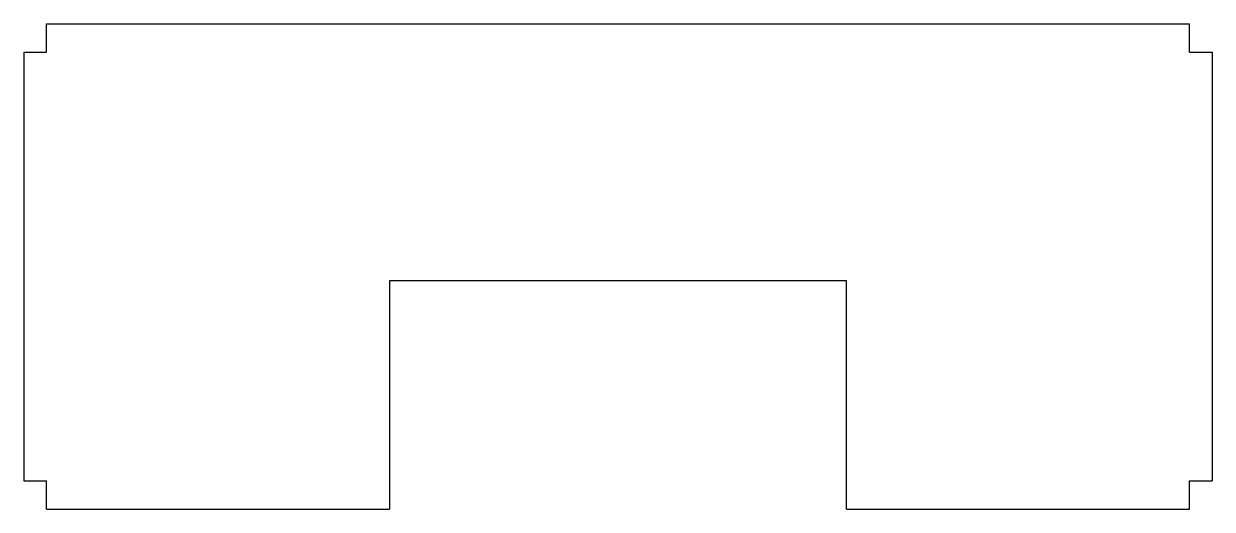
# Model space of a CAD drawing. Header units: millimetres. Extents: x -2 to 102, y 0 to 42.
import ezdxf

# ---------------------------------------------------------------- set-up
doc = ezdxf.new("R2010")
doc.units = ezdxf.units.MM

msp = doc.modelspace()

# ---------------------------------------------------------------- linework, layer by layer
at = {"color": 7, "linetype": 'Continuous', "lineweight": 25}
for p, q in [((0, 40), (0, 42.5)), ((0, 42.5), (100, 42.5)), ((100, 40), (100, 42.5)), ((-2, 40), (-2, 2.5)), ((-2, 40), (0, 40)), ((100, 40), (102, 40)), ((102, 40), (102, 2.5)), ((70, 20), (30, 20)), ((30, 20), (30, 0)), ((70, 0), (70, 20)), ((-2, 2.5), (0, 2.5)), ((0, 0), (0, 2.5)), ((100, 2.5), (102, 2.5)), ((100, 0), (100, 2.5)), ((0, 0), (30, 0)), ((70, 0), (100, 0))]:
    msp.add_line(p, q, dxfattribs=at)

doc.saveas('drawing.dxf')
